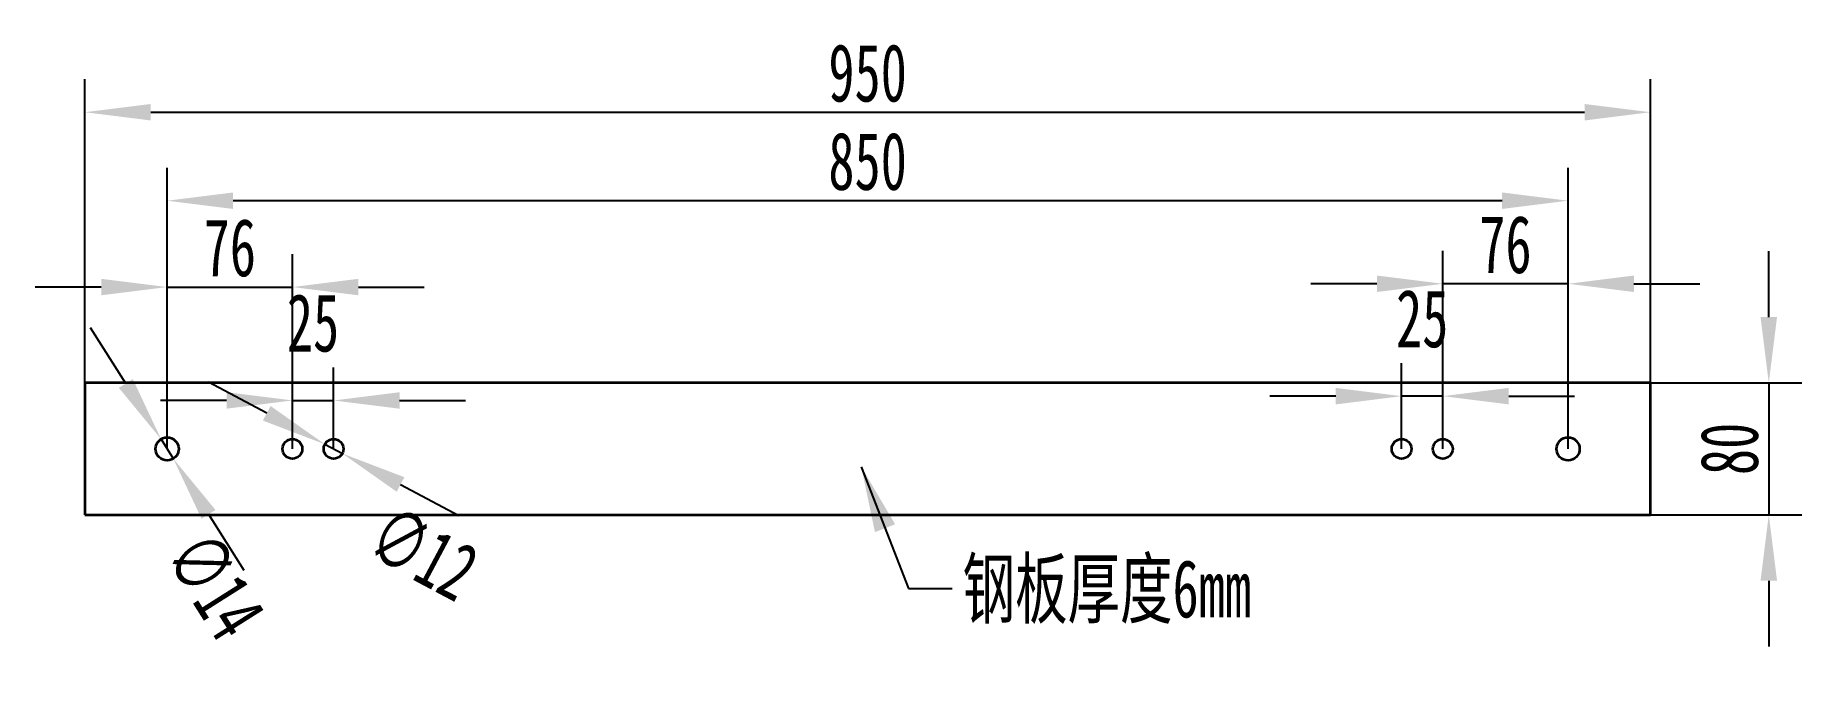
# Model space of a CAD drawing. Header units: millimetres. Extents: x -30 to 1042, y -98 to 291.
import ezdxf

# ---------------------------------------------------------------- set-up
doc = ezdxf.new("R2010")
doc.units = ezdxf.units.MM
doc.header["$PDSIZE"] = -5
doc.layers.get('0').update_dxf_attribs({"lineweight": 18})
doc.layers.add('粗实线层', color=7, linetype='Continuous', lineweight=35)
doc.styles.add('标准', font='', dxfattribs={"width": 0.667})
doc.styles.get('标准').set_extended_font_data('宋体')
doc.dimstyles.new('标准', dxfattribs={"dimscale": 10, "dimtxt": 3.5, "dimasz": 4, "dimexe": 2, "dimexo": 0, "dimtad": 1, "dimdsep": 46, "dimtxsty": '标准', "dimblk": '_CAXARROW', "dimcen": 0, "dimdle": 6, "dimclrd": 3, "dimclre": 3, "dimclrt": 3, "dimazin": 2, "dimtfac": 0.707107, "dimtmove": 2, "dimatfit": 3, "dimfxl": 1, "dimfrac": 2, "dimtolj": 1, "dimarcsym": 1})

# ---------------------------------------------------------------- blocks, each defined once
blk = doc.blocks.new('_CAXARROW')
blk.add_hatch(color=0).paths.add_polyline_path([(0, 0), (-1, 0.125), (-1, -0.125)], flags=0)
blk = doc.blocks.new('*D20')
at = {"layer": 'Defpoints', "color": 0, "transparency": 16777216}
for p in [(950, 244.3), (0, 80), (950, 80)]:
    blk.add_point(p, dxfattribs=at)
at = {"layer": '粗实线层', "color": 3, "linetype": 'Continuous', "lineweight": -2, "transparency": 16777216}
for p, q in [((0, 80), (0, 264.3)), ((950, 80), (950, 264.3)), ((40, 244.3), (910, 244.3))]:
    blk.add_line(p, q, dxfattribs=at)
at = {"layer": '粗实线层', "color": 3, "lineweight": -2, "transparency": 16777216, "xscale": 40, "yscale": 40, "zscale": 40, "rotation": 180}
blk.add_blockref('_CAXARROW', (0, 244.3), dxfattribs=at)
at = {"layer": '粗实线层', "color": 3, "lineweight": -2, "transparency": 16777216, "xscale": 40, "yscale": 40, "zscale": 40}
blk.add_blockref('_CAXARROW', (950, 244.3), dxfattribs=at)
at = {"layer": '粗实线层', "color": 3, "transparency": 16777216, "insert": (475, 268), "char_height": 35, "attachment_point": 5, "style": '标准'}
blk.add_mtext('\\A1;950', dxfattribs=at)
blk = doc.blocks.new('*D21')
at = {"layer": 'Defpoints', "color": 0, "transparency": 16777216}
for p in [(950, 80), (950, 0), (1021.8, 0)]:
    blk.add_point(p, dxfattribs=at)
at = {"layer": '粗实线层', "color": 3, "linetype": 'Continuous', "lineweight": -2, "transparency": 16777216}
for p, q in [((1021.8, 120), (1021.8, 160)), ((950, 80), (1041.8, 80)), ((1021.8, 80), (1021.8, 0)), ((950, 0), (1041.8, 0)), ((1021.8, -40), (1021.8, -80))]:
    blk.add_line(p, q, dxfattribs=at)
at = {"layer": '粗实线层', "color": 3, "lineweight": -2, "transparency": 16777216, "xscale": 40, "yscale": 40, "zscale": 40}
for p, rotation in [((1021.8, 80), 270), ((1021.8, 0), 90)]:
    blk.add_blockref('_CAXARROW', p, dxfattribs=dict(at, rotation=rotation))
at = {"layer": '粗实线层', "color": 3, "transparency": 16777216, "insert": (998, 40), "char_height": 35, "attachment_point": 5, "rotation": 90, "style": '标准'}
blk.add_mtext('\\A1;80', dxfattribs=at)
blk = doc.blocks.new('*D22')
at = {"layer": 'Defpoints', "color": 0, "transparency": 16777216}
for p in [(50, 190.6), (50, 40), (900, 40)]:
    blk.add_point(p, dxfattribs=at)
at = {"layer": '粗实线层', "color": 3, "linetype": 'Continuous', "lineweight": -2, "transparency": 16777216}
for p, q in [((50, 40), (50, 210.6)), ((900, 40), (900, 210.6)), ((860, 190.6), (90, 190.6))]:
    blk.add_line(p, q, dxfattribs=at)
at = {"layer": '粗实线层', "color": 3, "lineweight": -2, "transparency": 16777216, "xscale": 40, "yscale": 40, "zscale": 40, "rotation": 180}
blk.add_blockref('_CAXARROW', (50, 190.6), dxfattribs=at)
at = {"layer": '粗实线层', "color": 3, "lineweight": -2, "transparency": 16777216, "xscale": 40, "yscale": 40, "zscale": 40}
blk.add_blockref('_CAXARROW', (900, 190.6), dxfattribs=at)
at = {"layer": '粗实线层', "color": 3, "transparency": 16777216, "insert": (475, 214.4), "char_height": 35, "attachment_point": 5, "style": '标准'}
blk.add_mtext('\\A1;850', dxfattribs=at)
blk = doc.blocks.new('*D23')
at = {"layer": 'Defpoints', "color": 0, "transparency": 16777216}
for p in [(126, 138.2), (50, 40), (126, 40)]:
    blk.add_point(p, dxfattribs=at)
at = {"layer": '粗实线层', "color": 3, "linetype": 'Continuous', "lineweight": -2, "transparency": 16777216}
for p, q in [((50, 40), (50, 158.2)), ((126, 40), (126, 158.2)), ((10, 138.2), (-30, 138.2)), ((50, 138.2), (126, 138.2)), ((166, 138.2), (206, 138.2))]:
    blk.add_line(p, q, dxfattribs=at)
at = {"layer": '粗实线层', "color": 3, "lineweight": -2, "transparency": 16777216, "xscale": 40, "yscale": 40, "zscale": 40}
blk.add_blockref('_CAXARROW', (50, 138.2), dxfattribs=at)
at = {"layer": '粗实线层', "color": 3, "lineweight": -2, "transparency": 16777216, "xscale": 40, "yscale": 40, "zscale": 40, "rotation": 180}
blk.add_blockref('_CAXARROW', (126, 138.2), dxfattribs=at)
at = {"layer": '粗实线层', "color": 3, "transparency": 16777216, "insert": (88, 162), "char_height": 35, "attachment_point": 5, "style": '标准'}
blk.add_mtext('\\A1;76', dxfattribs=at)
blk = doc.blocks.new('*D24')
at = {"layer": 'Defpoints', "color": 0, "transparency": 16777216}
for p in [(151, 69.4), (126, 40), (151, 40)]:
    blk.add_point(p, dxfattribs=at)
at = {"layer": '粗实线层', "color": 3, "linetype": 'Continuous', "lineweight": -2, "transparency": 16777216}
for p, q in [((126, 40), (126, 89.4)), ((151, 40), (151, 89.4)), ((86, 69.4), (46, 69.4)), ((126, 69.4), (151, 69.4)), ((191, 69.4), (231, 69.4))]:
    blk.add_line(p, q, dxfattribs=at)
at = {"layer": '粗实线层', "color": 3, "lineweight": -2, "transparency": 16777216, "xscale": 40, "yscale": 40, "zscale": 40}
blk.add_blockref('_CAXARROW', (126, 69.4), dxfattribs=at)
at = {"layer": '粗实线层', "color": 3, "lineweight": -2, "transparency": 16777216, "xscale": 40, "yscale": 40, "zscale": 40, "rotation": 180}
blk.add_blockref('_CAXARROW', (151, 69.4), dxfattribs=at)
at = {"layer": '粗实线层', "color": 3, "transparency": 16777216, "insert": (138.5, 116.3), "char_height": 35, "attachment_point": 5, "style": '标准'}
blk.add_mtext('\\A1;25', dxfattribs=at)
blk = doc.blocks.new('*D25')
at = {"layer": 'Defpoints', "color": 0, "transparency": 16777216}
for p in [(824, 140.2), (824, 40), (900, 40)]:
    blk.add_point(p, dxfattribs=at)
at = {"layer": '粗实线层', "color": 3, "linetype": 'Continuous', "lineweight": -2, "transparency": 16777216}
for p, q in [((824, 40), (824, 160.2)), ((900, 40), (900, 160.2)), ((784, 140.2), (744, 140.2)), ((900, 140.2), (824, 140.2)), ((940, 140.2), (980, 140.2))]:
    blk.add_line(p, q, dxfattribs=at)
at = {"layer": '粗实线层', "color": 3, "lineweight": -2, "transparency": 16777216, "xscale": 40, "yscale": 40, "zscale": 40}
blk.add_blockref('_CAXARROW', (824, 140.2), dxfattribs=at)
at = {"layer": '粗实线层', "color": 3, "lineweight": -2, "transparency": 16777216, "xscale": 40, "yscale": 40, "zscale": 40, "rotation": 180}
blk.add_blockref('_CAXARROW', (900, 140.2), dxfattribs=at)
at = {"layer": '粗实线层', "color": 3, "transparency": 16777216, "insert": (862, 163.9), "char_height": 35, "attachment_point": 5, "style": '标准'}
blk.add_mtext('\\A1;76', dxfattribs=at)
blk = doc.blocks.new('*D26')
at = {"layer": 'Defpoints', "color": 0, "transparency": 16777216}
for p in [(799, 72), (799, 40), (824, 40)]:
    blk.add_point(p, dxfattribs=at)
at = {"layer": '粗实线层', "color": 3, "linetype": 'Continuous', "lineweight": -2, "transparency": 16777216}
for p, q in [((799, 40), (799, 92)), ((824, 40), (824, 92)), ((759, 72), (719, 72)), ((824, 72), (799, 72)), ((864, 72), (904, 72))]:
    blk.add_line(p, q, dxfattribs=at)
at = {"layer": '粗实线层', "color": 3, "lineweight": -2, "transparency": 16777216, "xscale": 40, "yscale": 40, "zscale": 40}
blk.add_blockref('_CAXARROW', (799, 72), dxfattribs=at)
at = {"layer": '粗实线层', "color": 3, "lineweight": -2, "transparency": 16777216, "xscale": 40, "yscale": 40, "zscale": 40, "rotation": 180}
blk.add_blockref('_CAXARROW', (824, 72), dxfattribs=at)
at = {"layer": '粗实线层', "color": 3, "transparency": 16777216, "insert": (811.5, 118.9), "char_height": 35, "attachment_point": 5, "style": '标准'}
blk.add_mtext('\\A1;25', dxfattribs=at)
blk = doc.blocks.new('*D27')
at = {"layer": 'Defpoints', "color": 0, "transparency": 16777216}
for p in [(46.3, 45.9), (53.7, 34.1)]:
    blk.add_point(p, dxfattribs=at)
at = {"layer": '粗实线层', "color": 3, "linetype": 'Continuous', "lineweight": -2, "transparency": 16777216}
for p, q in [((24.9, 79.7), (3.5, 113.5)), ((46.3, 45.9), (53.7, 34.1)), ((75.1, 0.3), (96.5, -33.5))]:
    blk.add_line(p, q, dxfattribs=at)
at = {"layer": '粗实线层', "color": 3, "lineweight": -2, "transparency": 16777216, "xscale": 40, "yscale": 40, "zscale": 40}
for p, rotation in [((46.3, 45.9), 302.3161199685277), ((53.7, 34.1), 122.3161199685277)]:
    blk.add_blockref('_CAXARROW', p, dxfattribs=dict(at, rotation=rotation))
at = {"layer": '粗实线层', "color": 3, "transparency": 16777216, "insert": (79.4, -42.8), "char_height": 35, "attachment_point": 5, "rotation": 302.3161, "style": '标准'}
blk.add_mtext('\\A1;∅14', dxfattribs=at)
blk = doc.blocks.new('*D28')
at = {"layer": 'Defpoints', "color": 0, "transparency": 16777216}
for p in [(145.7, 42.8), (156.3, 37.2)]:
    blk.add_point(p, dxfattribs=at)
at = {"layer": '粗实线层', "color": 3, "linetype": 'Continuous', "lineweight": -2, "transparency": 16777216}
for p, q in [((110.4, 61.6), (75.1, 80.4)), ((145.7, 42.8), (156.3, 37.2)), ((191.6, 18.4), (226.9, -0.4))]:
    blk.add_line(p, q, dxfattribs=at)
at = {"layer": '粗实线层', "color": 3, "lineweight": -2, "transparency": 16777216, "xscale": 40, "yscale": 40, "zscale": 40}
for p, rotation in [((145.7, 42.8), 331.9727122630787), ((156.3, 37.2), 151.9727122630787)]:
    blk.add_blockref('_CAXARROW', p, dxfattribs=dict(at, rotation=rotation))
at = {"layer": '粗实线层', "color": 3, "transparency": 16777216, "insert": (205.7, -23.1), "char_height": 35, "attachment_point": 5, "rotation": 331.9727, "style": '标准'}
blk.add_mtext('\\A1;∅12', dxfattribs=at)

msp = doc.modelspace()

# ---------------------------------------------------------------- linework, layer by layer
at = {"layer": '粗实线层'}
for p, q in [((950, 80), (0, 80)), ((0, 80), (0, 0)), ((950, 0), (950, 80)), ((0, 0), (950, 0))]:
    msp.add_line(p, q, dxfattribs=at)
for centre, radius in [((50, 40), 7), ((126, 40), 6), ((151, 40), 6), ((799, 40), 6), ((824, 40), 6), ((900, 40), 7)]:
    msp.add_circle(centre, radius, dxfattribs=at)

# ---------------------------------------------------------------- texts
at = {"layer": '粗实线层', "color": 3, "insert": (532.648, -27.288), "char_height": 35, "width": 688.71855, "attachment_point": 1, "style": '标准'}
msp.add_mtext('钢板厚度6mm', dxfattribs=at)

# ---------------------------------------------------------------- dimensions: what is measured, and where the dimension line sits
at = {"layer": '粗实线层'}
for base, p1, p2, picture, middle in [((950, 244.255), (0, 80), (950, 80), '*D20', (475, 268.005)), ((50, 190.647), (900, 40), (50, 40), '*D22', (475, 214.397)), ((126, 138.206), (50, 40), (126, 40), '*D23', (88, 161.956)), ((824, 140.194), (900, 40), (824, 40), '*D25', (862, 163.944)), ((799, 71.981), (824, 40), (799, 40), '*D26', (811.5, 118.856)), ((151, 69.376), (126, 40), (151, 40), '*D24', (138.5, 116.251))]:
    dim = msp.add_linear_dim(base=base, p1=p1, p2=p2, dimstyle='标准', dxfattribs=at)
    dim.commit()
    dim.dimension.update_dxf_attribs({"geometry": picture, "text_midpoint": middle})
dim = msp.add_linear_dim(base=(1021.752, 0), p1=(950, 80), p2=(950, 0), angle=90, dimstyle='标准', dxfattribs=at)
dim.commit()
dim.dimension.update_dxf_attribs({"geometry": '*D21', "text_midpoint": (998.002, 40)})
for p1, p2, picture, middle in [((46.258, 45.916), (53.742, 34.084), '*D27', (79.358, -42.775)), ((145.704, 42.819), (156.296, 37.181), '*D28', (205.656, -23.052))]:
    dim = msp.add_diameter_dim_2p(p1=p1, p2=p2, dimstyle='标准', dxfattribs=at)
    dim.commit()
    dim.dimension.update_dxf_attribs({"geometry": picture, "text_midpoint": middle, "dimtype": 163})

# ---------------------------------------------------------------- leaders
at = {"layer": '粗实线层', "annotation_type": 0, "has_hookline": 1, "hookline_direction": 0, "text_width": 182.456}
msp.add_leader([(471.143, 29.173), (499.757, -44.788), (526.398, -44.788)], dimstyle='标准', override={"dimgap": 0.625, "dimtad": 0}, dxfattribs=at)

doc.saveas('drawing.dxf')
